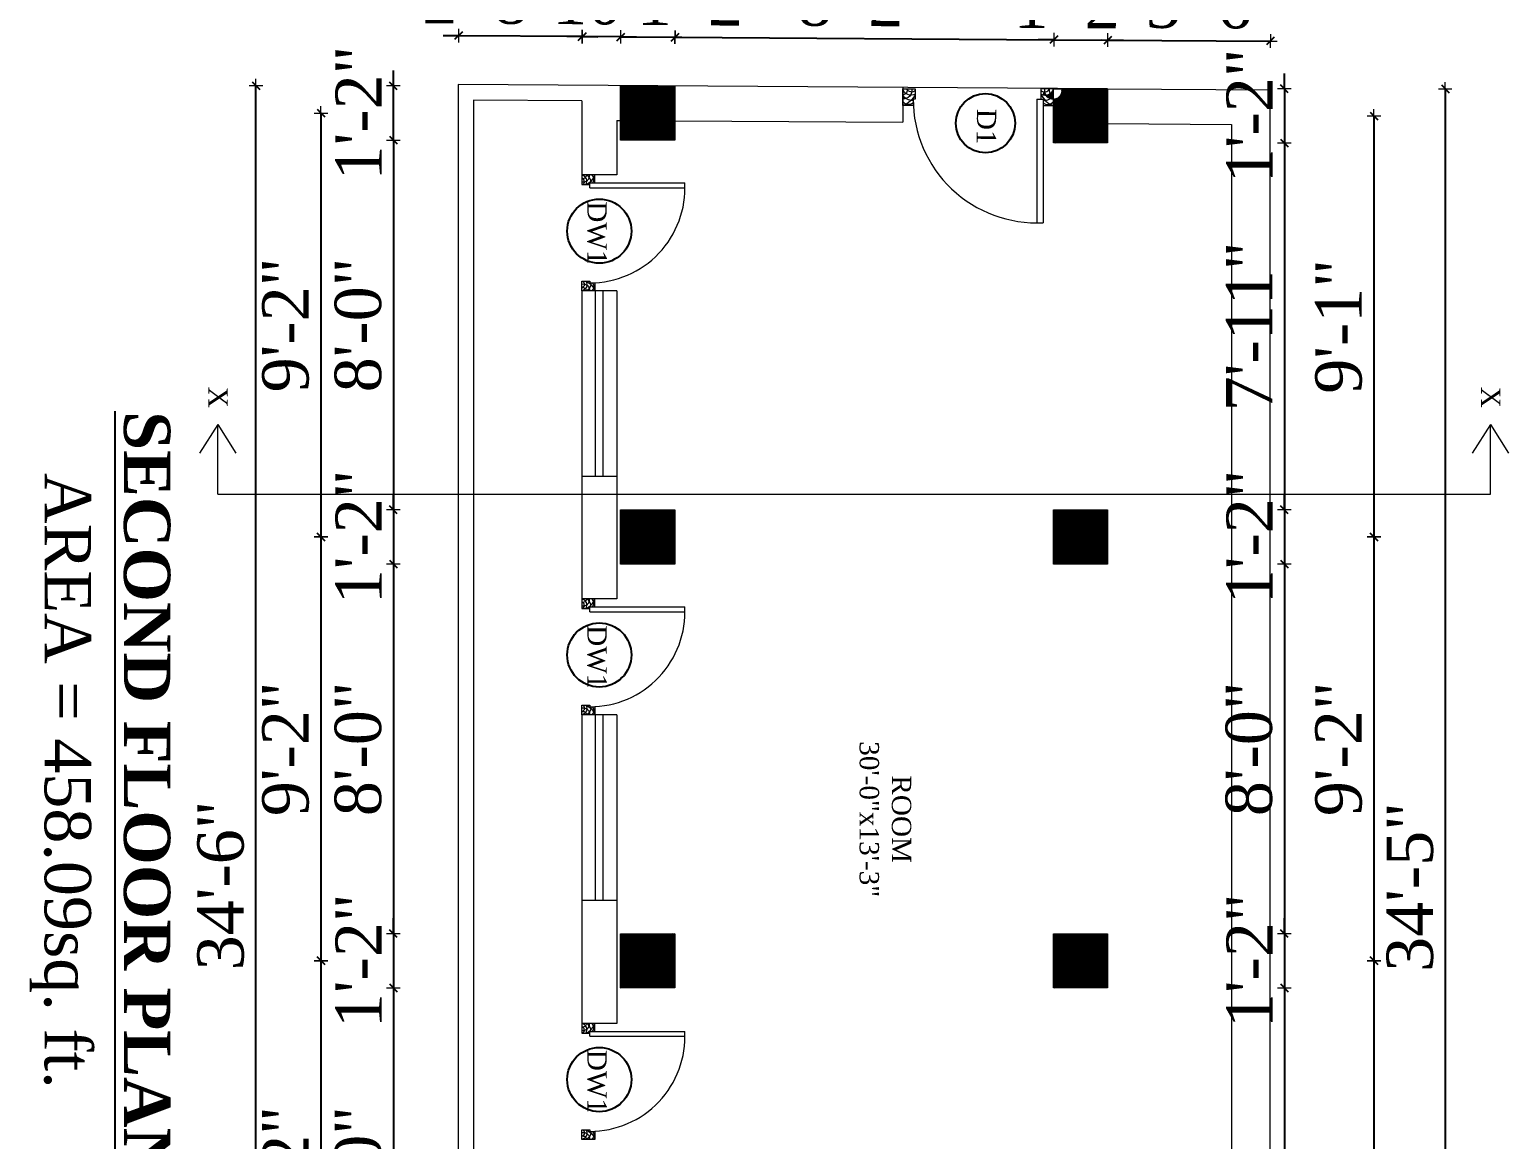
# Model space of a CAD drawing. Header units: inches. Extents: x 4069 to 291496, y -47643 to 12535.
# Drawn here: x 32936.8 to 33319.4, y 3327.3 to 3614.3 of the extents above; entities that cross this region are included whole.
import ezdxf

# ---------------------------------------------------------------- set-up
doc = ezdxf.new("R2010")
doc.units = ezdxf.units.IN
doc.header["$LTSCALE"] = 5
doc.header["$MEASUREMENT"] = 0
for name, color, linetype, lineweight in [('A-WALL', 7, 'Continuous', 9), ('Dimension', 7, 'Continuous', 18), ('DOOR', 62, 'Continuous', 0)]:
    doc.layers.add(name, color=color, linetype=linetype, lineweight=lineweight)
doc.layers.add('dim line', color=7, linetype='Continuous', lineweight=15, true_color=0xfab2b2)
doc.layers.add('TEXT', color=6, linetype='Continuous')
doc.layers.add('WALL', color=7, linetype='Continuous')
doc.styles.add('ordinary', font='times.ttf')
doc.dimstyles.new('Copy of 96', dxfattribs={"dimtxt": 7, "dimasz": 4, "dimexe": 0.5, "dimexo": 0.5, "dimgap": 3, "dimtad": 1, "dimdec": 1, "dimzin": 11, "dimdsep": 46, "dimlunit": 4, "dimtxsty": 'ordinary', "dimblk": 'OBLIQUE', "dimcen": 0.09, "dimse1": 1, "dimse2": 1, "dimclrt": 6, "dimazin": 0, "dimtfac": 1, "dimtdec": 1, "dimtix": 1, "dimtmove": 2, "dimatfit": 3, "dimldrblk": 'leader', "dimfxl": 0.5, "dimfxlon": 1, "dimtolj": 1, "dimtzin": 0, "dimarcsym": 0})
pattern_1 = [(315, (31599.98636, 27912.1543), (0.08838834765, 0.08838834765), [])]

# ---------------------------------------------------------------- blocks, each defined once
blk = doc.blocks.new('A$C27B36B59')
at = {"layer": 'DOOR'}
for p, q in [((0, 4), (0, 0)), ((2.5, 4), (0, 4)), ((2.5, 2.5), (2.5, 4)), ((0, 0), (3, 0)), ((3, 2.5), (2.5, 2.5)), ((3, 0), (3, 2.5))]:
    blk.add_line(p, q, dxfattribs=at)
for centre, radius, start, end in [((-1.4, -0.54), 4.75, 22.1411, 72.838), ((1.34, 2.09), 1.64, 45.138, 144.8948), ((2.21, 0.3), 2.49, 83.3149, 152.658), ((0.13, 0.37), 2.05, 349.4875, 93.6805), ((1.96, -0.47), 2.01, 58.7447, 166.495), ((-0.06, 0.32), 1.13, 343.542, 86.947), ((2.08, -0.4), 1.17, 38.2816, 160.1519)]:
    blk.add_arc(centre, radius, start, end, dxfattribs=at)
blk = doc.blocks.new('D2')
at = {"layer": 'DOOR'}
for p, q in [((74473.95, 24047.59), (74473.95, 24018.09)), ((74473.95, 24047.59), (74475.45, 24047.59)), ((74475.45, 24047.59), (74475.45, 24018.13))]:
    blk.add_line(p, q, dxfattribs=at)
blk.add_arc((74473.95, 24047.59), 29.5, 180, 272.9146, dxfattribs=at)
at = {"layer": 'DOOR', "xscale": -1, "rotation": 180}
blk.add_blockref('A$C27B36B59', (74441.95, 24050.09), dxfattribs=at)
at = {"layer": 'DOOR', "rotation": 180}
blk.add_blockref('A$C27B36B59', (74477.95, 24050.09), dxfattribs=at)
blk = doc.blocks.new('oblique')
at = {"color": 0, "lineweight": -2}
blk.add_line((0.25, 0.25), (-0.25, -0.25), dxfattribs=at)
at = {"layer": 'dim line', "lineweight": 9}
for p, q in [((-0.4375, 0), (0.4375, 0)), ((0, 0.4375), (0, -0.4375))]:
    blk.add_line(p, q, dxfattribs=at)
blk = doc.blocks.new('*D1213')
at = {"layer": 'A-WALL', "color": 0, "lineweight": -2, "ltscale": 50, "transparency": 16777216}
for p, q in [((33030.95, 3599.7), (33030.95, 3603.7)), ((33030.95, 3585.7), (33030.95, 3599.7)), ((33030.95, 3585.7), (33030.95, 3581.7))]:
    blk.add_line(p, q, dxfattribs=at)
at = {"layer": 'Defpoints', "color": 0, "ltscale": 50, "transparency": 16777216}
for p in [(33030.95, 3599.7), (33089.71, 3599.7, -58.17), (33089.71, 3585.7, -58.17)]:
    blk.add_point(p, dxfattribs=at)
at = {"layer": 'A-WALL', "color": 0, "lineweight": -2, "ltscale": 50, "transparency": 16777216, "xscale": 4, "yscale": 4, "zscale": 4}
for p, rotation in [((33030.95, 3599.7), 270), ((33030.95, 3585.7), 90)]:
    blk.add_blockref('oblique', p, dxfattribs=dict(at, rotation=rotation))
at = {"layer": 'A-WALL', "color": 6, "ltscale": 50, "transparency": 16777216, "insert": (33021.95, 3592.7), "char_height": 12, "attachment_point": 5, "rotation": 90, "style": 'ordinary'}
blk.add_mtext('\\A1;1\'-2"', dxfattribs=at)
blk = doc.blocks.new('_OBLIQUE')
at = {"color": 0, "linetype": 'ByBlock'}
blk.add_line((-0.5, -0.5), (0.5, 0.5), dxfattribs=at)
blk = doc.blocks.new('leader')
at = {"layer": 'Dimension'}
for p, q in [((0, -4.328), (0, 4.328)), ((-4.424, 0), (4.424, 0))]:
    blk.add_line(p, q, dxfattribs=at)
blk = doc.blocks.new('*D1235')
at = {"layer": 'A-WALL', "color": 0, "lineweight": -2, "ltscale": 5, "transparency": 16777216}
blk.add_line((33030.95, 3585.7), (33030.95, 3490.08), dxfattribs=at)
at = {"layer": 'Defpoints', "color": 0, "ltscale": 5, "transparency": 16777216}
for p in [(33089.71, 3585.7, -58.17), (33030.95, 3490.08), (33089.71, 3490.08, -58.17)]:
    blk.add_point(p, dxfattribs=at)
at = {"layer": 'A-WALL', "color": 0, "lineweight": -2, "ltscale": 5, "transparency": 16777216, "xscale": 4, "yscale": 4, "zscale": 4}
for p, rotation in [((33030.95, 3585.7), 90), ((33030.95, 3490.08), 270)]:
    blk.add_blockref('oblique', p, dxfattribs=dict(at, rotation=rotation))
at = {"layer": 'A-WALL', "color": 6, "ltscale": 5, "transparency": 16777216, "insert": (33021.85, 3537.89), "char_height": 12, "attachment_point": 5, "rotation": 90, "style": 'ordinary'}
blk.add_mtext('\\A1;8\'-0"', dxfattribs=at)
blk = doc.blocks.new('*D1236')
at = {"layer": 'A-WALL', "color": 0, "lineweight": -2, "ltscale": 5, "transparency": 16777216}
for p, q in [((33030.95, 3490.08), (33030.95, 3494.08)), ((33030.95, 3490.08), (33030.95, 3476.08)), ((33030.95, 3476.08), (33030.95, 3472.08))]:
    blk.add_line(p, q, dxfattribs=at)
at = {"layer": 'Defpoints', "color": 0, "ltscale": 5, "transparency": 16777216}
for p in [(33089.71, 3490.08, -58.17), (33030.95, 3476.08), (33089.71, 3476.08, -58.17)]:
    blk.add_point(p, dxfattribs=at)
at = {"layer": 'A-WALL', "color": 0, "lineweight": -2, "ltscale": 5, "transparency": 16777216, "xscale": 4, "yscale": 4, "zscale": 4}
for p, rotation in [((33030.95, 3490.08), 270), ((33030.95, 3476.08), 90)]:
    blk.add_blockref('oblique', p, dxfattribs=dict(at, rotation=rotation))
at = {"layer": 'A-WALL', "color": 6, "ltscale": 5, "transparency": 16777216, "insert": (33021.95, 3483.08), "char_height": 12, "attachment_point": 5, "rotation": 90, "style": 'ordinary'}
blk.add_mtext('\\A1;1\'-2"', dxfattribs=at)
blk = doc.blocks.new('*D1237')
at = {"layer": 'A-WALL', "color": 0, "lineweight": -2, "ltscale": 5, "transparency": 16777216}
blk.add_line((33030.95, 3476.08), (33030.95, 3380.46), dxfattribs=at)
at = {"layer": 'Defpoints', "color": 0, "ltscale": 5, "transparency": 16777216}
for p in [(33089.71, 3476.08, -58.17), (33030.95, 3380.46), (33089.71, 3380.46, -58.17)]:
    blk.add_point(p, dxfattribs=at)
at = {"layer": 'A-WALL', "color": 0, "lineweight": -2, "ltscale": 5, "transparency": 16777216, "xscale": 4, "yscale": 4, "zscale": 4}
for p, rotation in [((33030.95, 3476.08), 90), ((33030.95, 3380.46), 270)]:
    blk.add_blockref('oblique', p, dxfattribs=dict(at, rotation=rotation))
at = {"layer": 'A-WALL', "color": 6, "ltscale": 5, "transparency": 16777216, "insert": (33021.85, 3428.27), "char_height": 12, "attachment_point": 5, "rotation": 90, "style": 'ordinary'}
blk.add_mtext('\\A1;8\'-0"', dxfattribs=at)
blk = doc.blocks.new('*D1238')
at = {"layer": 'A-WALL', "color": 0, "lineweight": -2, "ltscale": 5, "transparency": 16777216}
for p, q in [((33030.95, 3380.46), (33030.95, 3384.46)), ((33030.95, 3380.46), (33030.95, 3366.46)), ((33030.95, 3366.46), (33030.95, 3362.46))]:
    blk.add_line(p, q, dxfattribs=at)
at = {"layer": 'Defpoints', "color": 0, "ltscale": 5, "transparency": 16777216}
for p in [(33089.71, 3380.46, -58.17), (33030.95, 3366.46), (33089.71, 3366.46, -58.17)]:
    blk.add_point(p, dxfattribs=at)
at = {"layer": 'A-WALL', "color": 0, "lineweight": -2, "ltscale": 5, "transparency": 16777216, "xscale": 4, "yscale": 4, "zscale": 4}
for p, rotation in [((33030.95, 3380.46), 270), ((33030.95, 3366.46), 90)]:
    blk.add_blockref('oblique', p, dxfattribs=dict(at, rotation=rotation))
at = {"layer": 'A-WALL', "color": 6, "ltscale": 5, "transparency": 16777216, "insert": (33021.95, 3373.46), "char_height": 12, "attachment_point": 5, "rotation": 90, "style": 'ordinary'}
blk.add_mtext('\\A1;1\'-2"', dxfattribs=at)
blk = doc.blocks.new('*D1239')
at = {"layer": 'A-WALL', "color": 0, "lineweight": -2, "ltscale": 5, "transparency": 16777216}
blk.add_line((33030.95, 3366.46), (33030.95, 3270.46), dxfattribs=at)
at = {"layer": 'Defpoints', "color": 0, "ltscale": 5, "transparency": 16777216}
for p in [(33089.71, 3366.46, -58.17), (33030.95, 3270.46), (33089.71, 3270.46)]:
    blk.add_point(p, dxfattribs=at)
at = {"layer": 'A-WALL', "color": 0, "lineweight": -2, "ltscale": 5, "transparency": 16777216, "xscale": 4, "yscale": 4, "zscale": 4}
for p, rotation in [((33030.95, 3366.46), 90), ((33030.95, 3270.46), 270)]:
    blk.add_blockref('oblique', p, dxfattribs=dict(at, rotation=rotation))
at = {"layer": 'A-WALL', "color": 6, "ltscale": 5, "transparency": 16777216, "insert": (33021.85, 3318.46), "char_height": 12, "attachment_point": 5, "rotation": 90, "style": 'ordinary'}
blk.add_mtext('\\A1;8\'-0"', dxfattribs=at)
blk = doc.blocks.new('*D1121')
at = {"layer": 'A-WALL', "color": 0, "lineweight": -2, "ltscale": 5, "transparency": 16777216}
blk.add_line((33012.2, 3592.7), (33012.2, 3483.08), dxfattribs=at)
at = {"layer": 'Defpoints', "color": 0, "ltscale": 5, "transparency": 16777216}
for p in [(33096.71, 3592.7, -58.17), (33012.2, 3483.08), (33096.71, 3483.08, -58.17)]:
    blk.add_point(p, dxfattribs=at)
at = {"layer": 'A-WALL', "color": 0, "lineweight": -2, "ltscale": 5, "transparency": 16777216, "xscale": 4, "yscale": 4, "zscale": 4}
for p, rotation in [((33012.2, 3592.7), 90), ((33012.2, 3483.08), 270)]:
    blk.add_blockref('oblique', p, dxfattribs=dict(at, rotation=rotation))
at = {"layer": 'A-WALL', "color": 6, "ltscale": 5, "transparency": 16777216, "insert": (33003.08, 3537.89), "char_height": 12, "attachment_point": 5, "rotation": 90, "style": 'ordinary'}
blk.add_mtext('\\A1;9\'-2"', dxfattribs=at)
blk = doc.blocks.new('*D1241')
at = {"layer": 'A-WALL', "color": 0, "lineweight": -2, "ltscale": 5, "transparency": 16777216}
blk.add_line((33012.2, 3483.08), (33012.2, 3373.46), dxfattribs=at)
at = {"layer": 'Defpoints', "color": 0, "ltscale": 5, "transparency": 16777216}
for p in [(33096.71, 3483.08, -58.17), (33012.2, 3373.46), (33096.71, 3373.46, -58.17)]:
    blk.add_point(p, dxfattribs=at)
at = {"layer": 'A-WALL', "color": 0, "lineweight": -2, "ltscale": 5, "transparency": 16777216, "xscale": 4, "yscale": 4, "zscale": 4}
for p, rotation in [((33012.2, 3483.08), 90), ((33012.2, 3373.46), 270)]:
    blk.add_blockref('oblique', p, dxfattribs=dict(at, rotation=rotation))
at = {"layer": 'A-WALL', "color": 6, "ltscale": 5, "transparency": 16777216, "insert": (33003.08, 3428.27), "char_height": 12, "attachment_point": 5, "rotation": 90, "style": 'ordinary'}
blk.add_mtext('\\A1;9\'-2"', dxfattribs=at)
blk = doc.blocks.new('*D1242')
at = {"layer": 'A-WALL', "color": 0, "lineweight": -2, "ltscale": 5, "transparency": 16777216}
blk.add_line((33012.2, 3373.46), (33012.2, 3263.46), dxfattribs=at)
at = {"layer": 'Defpoints', "color": 0, "ltscale": 5, "transparency": 16777216}
for p in [(33096.71, 3373.46, -58.17), (33012.2, 3263.46), (33096.71, 3263.46, -58.17)]:
    blk.add_point(p, dxfattribs=at)
at = {"layer": 'A-WALL', "color": 0, "lineweight": -2, "ltscale": 5, "transparency": 16777216, "xscale": 4, "yscale": 4, "zscale": 4}
for p, rotation in [((33012.2, 3373.46), 90), ((33012.2, 3263.46), 270)]:
    blk.add_blockref('oblique', p, dxfattribs=dict(at, rotation=rotation))
at = {"layer": 'A-WALL', "color": 6, "ltscale": 5, "transparency": 16777216, "insert": (33003.08, 3318.46), "char_height": 12, "attachment_point": 5, "rotation": 90, "style": 'ordinary'}
blk.add_mtext('\\A1;9\'-2"', dxfattribs=at)
blk = doc.blocks.new('*D1122')
at = {"layer": 'A-WALL', "color": 0, "lineweight": -2, "ltscale": 5, "transparency": 16777216}
blk.add_line((32995.39, 3186.12), (32995.39, 3599.79), dxfattribs=at)
at = {"layer": 'Defpoints', "color": 0, "ltscale": 5, "transparency": 16777216}
for p in [(32995.39, 3599.79), (33089.71, 3599.79, -58.17), (33200.05, 3186.12, -58)]:
    blk.add_point(p, dxfattribs=at)
at = {"layer": 'A-WALL', "color": 0, "lineweight": -2, "ltscale": 5, "transparency": 16777216, "xscale": 4, "yscale": 4, "zscale": 4}
for p, rotation in [((32995.39, 3599.79), 90), ((32995.39, 3186.12), 270)]:
    blk.add_blockref('oblique', p, dxfattribs=dict(at, rotation=rotation))
at = {"layer": 'A-WALL', "color": 6, "ltscale": 5, "transparency": 16777216, "insert": (32986.29, 3392.95), "char_height": 12, "attachment_point": 5, "rotation": 90, "style": 'ordinary'}
blk.add_mtext('\\A1;34\'-6"', dxfattribs=at)
blk = doc.blocks.new('*D1243')
at = {"layer": 'A-WALL', "color": 0, "lineweight": -2, "ltscale": 50, "transparency": 16777216}
for p, q in [((33261.42, 3598.97), (33261.42, 3602.97)), ((33261.42, 3598.97), (33261.42, 3584.97)), ((33261.42, 3584.97), (33261.42, 3580.97))]:
    blk.add_line(p, q, dxfattribs=at)
at = {"layer": 'Defpoints', "color": 0, "ltscale": 50, "transparency": 16777216}
for p in [(33215.71, 3598.97, -58.17), (33215.71, 3584.97, -58.17), (33261.42, 3584.97)]:
    blk.add_point(p, dxfattribs=at)
at = {"layer": 'A-WALL', "color": 0, "lineweight": -2, "ltscale": 50, "transparency": 16777216, "xscale": 4, "yscale": 4, "zscale": 4}
for p, rotation in [((33261.42, 3598.97), 270), ((33261.42, 3584.97), 90)]:
    blk.add_blockref('oblique', p, dxfattribs=dict(at, rotation=rotation))
at = {"layer": 'A-WALL', "color": 6, "ltscale": 50, "transparency": 16777216, "insert": (33252.42, 3591.97), "char_height": 12, "attachment_point": 5, "rotation": 90, "style": 'ordinary'}
blk.add_mtext('\\A1;1\'-2"', dxfattribs=at)
blk = doc.blocks.new('*D1244')
at = {"layer": 'A-WALL', "color": 0, "lineweight": -2, "ltscale": 5, "transparency": 16777216}
blk.add_line((33261.42, 3584.97), (33261.42, 3490.08), dxfattribs=at)
at = {"layer": 'Defpoints', "color": 0, "ltscale": 5, "transparency": 16777216}
for p in [(33215.71, 3584.97, -58.17), (33215.71, 3490.08, -58.17), (33261.42, 3490.08)]:
    blk.add_point(p, dxfattribs=at)
at = {"layer": 'A-WALL', "color": 0, "lineweight": -2, "ltscale": 5, "transparency": 16777216, "xscale": 4, "yscale": 4, "zscale": 4}
for p, rotation in [((33261.42, 3584.97), 90), ((33261.42, 3490.08), 270)]:
    blk.add_blockref('oblique', p, dxfattribs=dict(at, rotation=rotation))
at = {"layer": 'A-WALL', "color": 6, "ltscale": 5, "transparency": 16777216, "insert": (33252.3, 3537.52), "char_height": 12, "attachment_point": 5, "rotation": 90, "style": 'ordinary'}
blk.add_mtext('\\A1;7\'-11"', dxfattribs=at)
blk = doc.blocks.new('*D1123')
at = {"layer": 'A-WALL', "color": 0, "lineweight": -2, "ltscale": 5, "transparency": 16777216}
for p, q in [((33261.42, 3490.08), (33261.42, 3494.08)), ((33261.42, 3490.08), (33261.42, 3476.08)), ((33261.42, 3476.08), (33261.42, 3472.08))]:
    blk.add_line(p, q, dxfattribs=at)
at = {"layer": 'Defpoints', "color": 0, "ltscale": 5, "transparency": 16777216}
for p in [(33215.71, 3490.08, -58.17), (33215.71, 3476.08, -58.17), (33261.42, 3476.08)]:
    blk.add_point(p, dxfattribs=at)
at = {"layer": 'A-WALL', "color": 0, "lineweight": -2, "ltscale": 5, "transparency": 16777216, "xscale": 4, "yscale": 4, "zscale": 4}
for p, rotation in [((33261.42, 3490.08), 270), ((33261.42, 3476.08), 90)]:
    blk.add_blockref('oblique', p, dxfattribs=dict(at, rotation=rotation))
at = {"layer": 'A-WALL', "color": 6, "ltscale": 5, "transparency": 16777216, "insert": (33252.42, 3483.08), "char_height": 12, "attachment_point": 5, "rotation": 90, "style": 'ordinary'}
blk.add_mtext('\\A1;1\'-2"', dxfattribs=at)
blk = doc.blocks.new('*D1245')
at = {"layer": 'A-WALL', "color": 0, "lineweight": -2, "ltscale": 5, "transparency": 16777216}
blk.add_line((33261.42, 3476.08), (33261.42, 3380.46), dxfattribs=at)
at = {"layer": 'Defpoints', "color": 0, "ltscale": 5, "transparency": 16777216}
for p in [(33215.71, 3476.08, -58.17), (33215.71, 3380.46, -58.17), (33261.42, 3380.46)]:
    blk.add_point(p, dxfattribs=at)
at = {"layer": 'A-WALL', "color": 0, "lineweight": -2, "ltscale": 5, "transparency": 16777216, "xscale": 4, "yscale": 4, "zscale": 4}
for p, rotation in [((33261.42, 3476.08), 90), ((33261.42, 3380.46), 270)]:
    blk.add_blockref('oblique', p, dxfattribs=dict(at, rotation=rotation))
at = {"layer": 'A-WALL', "color": 6, "ltscale": 5, "transparency": 16777216, "insert": (33252.31, 3428.27), "char_height": 12, "attachment_point": 5, "rotation": 90, "style": 'ordinary'}
blk.add_mtext('\\A1;8\'-0"', dxfattribs=at)
blk = doc.blocks.new('*D1246')
at = {"layer": 'A-WALL', "color": 0, "lineweight": -2, "ltscale": 5, "transparency": 16777216}
for p, q in [((33261.42, 3380.46), (33261.42, 3384.46)), ((33261.42, 3380.46), (33261.42, 3366.46)), ((33261.42, 3366.46), (33261.42, 3362.46))]:
    blk.add_line(p, q, dxfattribs=at)
at = {"layer": 'Defpoints', "color": 0, "ltscale": 5, "transparency": 16777216}
for p in [(33215.71, 3380.46, -58.17), (33215.71, 3366.46, -58.17), (33261.42, 3366.46)]:
    blk.add_point(p, dxfattribs=at)
at = {"layer": 'A-WALL', "color": 0, "lineweight": -2, "ltscale": 5, "transparency": 16777216, "xscale": 4, "yscale": 4, "zscale": 4}
for p, rotation in [((33261.42, 3380.46), 270), ((33261.42, 3366.46), 90)]:
    blk.add_blockref('oblique', p, dxfattribs=dict(at, rotation=rotation))
at = {"layer": 'A-WALL', "color": 6, "ltscale": 5, "transparency": 16777216, "insert": (33252.42, 3373.46), "char_height": 12, "attachment_point": 5, "rotation": 90, "style": 'ordinary'}
blk.add_mtext('\\A1;1\'-2"', dxfattribs=at)
blk = doc.blocks.new('*D1124')
at = {"layer": 'A-WALL', "color": 0, "lineweight": -2, "ltscale": 5, "transparency": 16777216}
blk.add_line((33261.42, 3366.46), (33261.42, 3228), dxfattribs=at)
at = {"layer": 'Defpoints', "color": 0, "ltscale": 5, "transparency": 16777216}
for p in [(33215.71, 3366.46, -58.17), (33215.71, 3228, -58.17), (33261.42, 3228)]:
    blk.add_point(p, dxfattribs=at)
at = {"layer": 'A-WALL', "color": 0, "lineweight": -2, "ltscale": 5, "transparency": 16777216, "xscale": 4, "yscale": 4, "zscale": 4}
for p, rotation in [((33261.42, 3366.46), 90), ((33261.42, 3228), 270)]:
    blk.add_blockref('oblique', p, dxfattribs=dict(at, rotation=rotation))
at = {"layer": 'A-WALL', "color": 6, "ltscale": 5, "transparency": 16777216, "insert": (33252.31, 3297.23), "char_height": 12, "attachment_point": 5, "rotation": 90, "style": 'ordinary'}
blk.add_mtext('\\A1;11\'-6"', dxfattribs=at)
blk = doc.blocks.new('*D1125')
at = {"layer": 'A-WALL', "color": 0, "lineweight": -2, "ltscale": 5, "transparency": 16777216}
blk.add_line((33284.61, 3591.97), (33284.61, 3483.08), dxfattribs=at)
at = {"layer": 'Defpoints', "color": 0, "ltscale": 5, "transparency": 16777216}
for p in [(33208.71, 3591.97, -58.17), (33208.71, 3483.08, -58.17), (33284.61, 3483.08)]:
    blk.add_point(p, dxfattribs=at)
at = {"layer": 'A-WALL', "color": 0, "lineweight": -2, "ltscale": 5, "transparency": 16777216, "xscale": 4, "yscale": 4, "zscale": 4}
for p, rotation in [((33284.61, 3591.97), 90), ((33284.61, 3483.08), 270)]:
    blk.add_blockref('oblique', p, dxfattribs=dict(at, rotation=rotation))
at = {"layer": 'A-WALL', "color": 6, "ltscale": 5, "transparency": 16777216, "insert": (33275.49, 3537.52), "char_height": 12, "attachment_point": 5, "rotation": 90, "style": 'ordinary'}
blk.add_mtext('\\A1;9\'-1"', dxfattribs=at)
blk = doc.blocks.new('*D1248')
at = {"layer": 'A-WALL', "color": 0, "lineweight": -2, "ltscale": 5, "transparency": 16777216}
blk.add_line((33284.61, 3483.08), (33284.61, 3373.46), dxfattribs=at)
at = {"layer": 'Defpoints', "color": 0, "ltscale": 5, "transparency": 16777216}
for p in [(33208.71, 3483.08, -58.17), (33208.71, 3373.46, -58.17), (33284.61, 3373.46)]:
    blk.add_point(p, dxfattribs=at)
at = {"layer": 'A-WALL', "color": 0, "lineweight": -2, "ltscale": 5, "transparency": 16777216, "xscale": 4, "yscale": 4, "zscale": 4}
for p, rotation in [((33284.61, 3483.08), 90), ((33284.61, 3373.46), 270)]:
    blk.add_blockref('oblique', p, dxfattribs=dict(at, rotation=rotation))
at = {"layer": 'A-WALL', "color": 6, "ltscale": 5, "transparency": 16777216, "insert": (33275.49, 3428.27), "char_height": 12, "attachment_point": 5, "rotation": 90, "style": 'ordinary'}
blk.add_mtext('\\A1;9\'-2"', dxfattribs=at)
blk = doc.blocks.new('*D1249')
at = {"layer": 'A-WALL', "color": 0, "lineweight": -2, "ltscale": 5, "transparency": 16777216}
blk.add_line((33284.61, 3373.46), (33284.61, 3221), dxfattribs=at)
at = {"layer": 'Defpoints', "color": 0, "ltscale": 5, "transparency": 16777216}
for p in [(33208.71, 3373.46, -58.17), (33208.71, 3221, -58.17), (33284.61, 3221)]:
    blk.add_point(p, dxfattribs=at)
at = {"layer": 'A-WALL', "color": 0, "lineweight": -2, "ltscale": 5, "transparency": 16777216, "xscale": 4, "yscale": 4, "zscale": 4}
for p, rotation in [((33284.61, 3373.46), 90), ((33284.61, 3221), 270)]:
    blk.add_blockref('oblique', p, dxfattribs=dict(at, rotation=rotation))
at = {"layer": 'A-WALL', "color": 6, "ltscale": 5, "transparency": 16777216, "insert": (33275.51, 3297.23), "char_height": 12, "attachment_point": 5, "rotation": 90, "style": 'ordinary'}
blk.add_mtext('\\A1;12\'-8"', dxfattribs=at)
blk = doc.blocks.new('*D1126')
at = {"layer": 'A-WALL', "color": 0, "lineweight": -2, "ltscale": 5, "transparency": 16777216}
blk.add_line((33303.04, 3598.97), (33303.04, 3186.12), dxfattribs=at)
at = {"layer": 'Defpoints', "color": 0, "ltscale": 5, "transparency": 16777216}
for p in [(33215.71, 3598.97, -58.17), (33200.05, 3186.12, -58), (33303.04, 3186.12)]:
    blk.add_point(p, dxfattribs=at)
at = {"layer": 'A-WALL', "color": 0, "lineweight": -2, "ltscale": 5, "transparency": 16777216, "xscale": 4, "yscale": 4, "zscale": 4}
for p, rotation in [((33303.04, 3598.97), 90), ((33303.04, 3186.12), 270)]:
    blk.add_blockref('oblique', p, dxfattribs=dict(at, rotation=rotation))
at = {"layer": 'A-WALL', "color": 6, "ltscale": 5, "transparency": 16777216, "insert": (33293.94, 3392.54), "char_height": 12, "attachment_point": 5, "rotation": 90, "style": 'ordinary'}
blk.add_mtext('\\A1;34\'-5"', dxfattribs=at)
blk = doc.blocks.new('*D1127')
at = {"layer": 'A-WALL', "color": 0, "lineweight": -2, "ltscale": 50, "transparency": 16777216}
blk.add_line((33089.79, 3612.41), (33103.79, 3612.32), dxfattribs=at)
at = {"layer": 'Defpoints', "color": 0, "ltscale": 50, "transparency": 16777216}
for p in [(33103.79, 3612.32), (33089.71, 3599.79, -58.17), (33103.71, 3599.7, -58.17)]:
    blk.add_point(p, dxfattribs=at)
at = {"layer": 'A-WALL', "color": 0, "lineweight": -2, "ltscale": 50, "transparency": 16777216, "xscale": 4, "yscale": 4, "zscale": 4}
for p, rotation in [((33089.79, 3612.41), 179.6259071472626), ((33103.79, 3612.32), 359.6259071472626)]:
    blk.add_blockref('oblique', p, dxfattribs=dict(at, rotation=rotation))
at = {"layer": 'A-WALL', "color": 6, "ltscale": 50, "transparency": 16777216, "insert": (33111.4, 3621.37), "char_height": 12, "attachment_point": 5, "rotation": 359.6259, "style": 'ordinary'}
blk.add_mtext('\\A1;1\'-2"', dxfattribs=at)
blk = doc.blocks.new('*D1128')
at = {"layer": 'A-WALL', "color": 0, "lineweight": -2, "ltscale": 5, "transparency": 16777216}
blk.add_line((33103.79, 3612.32), (33201.79, 3611.68), dxfattribs=at)
at = {"layer": 'Defpoints', "color": 0, "ltscale": 5, "transparency": 16777216}
for p in [(33201.79, 3611.68), (33103.71, 3599.7, -58.17), (33201.71, 3598.97, -58.17)]:
    blk.add_point(p, dxfattribs=at)
at = {"layer": 'A-WALL', "color": 0, "lineweight": -2, "ltscale": 5, "transparency": 16777216, "xscale": 4, "yscale": 4, "zscale": 4}
for p, rotation in [((33103.79, 3612.32), 179.6259071471199), ((33201.79, 3611.68), 359.6259071471199)]:
    blk.add_blockref('oblique', p, dxfattribs=dict(at, rotation=rotation))
at = {"layer": 'A-WALL', "color": 6, "ltscale": 5, "transparency": 16777216, "insert": (33152.85, 3621.11), "char_height": 12, "attachment_point": 5, "rotation": 359.6259, "style": 'ordinary'}
blk.add_mtext('\\A1;8\'-2"', dxfattribs=at)
blk = doc.blocks.new('*D1250')
at = {"layer": 'A-WALL', "color": 0, "lineweight": -2, "ltscale": 5, "transparency": 16777216}
for p, q in [((33201.79, 3611.68), (33197.79, 3611.71)), ((33201.79, 3611.68), (33215.79, 3611.59)), ((33215.79, 3611.59), (33219.79, 3611.57))]:
    blk.add_line(p, q, dxfattribs=at)
at = {"layer": 'Defpoints', "color": 0, "ltscale": 5, "transparency": 16777216}
for p in [(33215.79, 3611.59), (33201.71, 3598.97, -58.17), (33215.71, 3598.97, -58.17)]:
    blk.add_point(p, dxfattribs=at)
at = {"layer": 'A-WALL', "color": 0, "lineweight": -2, "ltscale": 5, "transparency": 16777216, "xscale": 4, "yscale": 4, "zscale": 4}
for p, rotation in [((33201.79, 3611.68), 359.6259071471199), ((33215.79, 3611.59), 179.6259071471199)]:
    blk.add_blockref('oblique', p, dxfattribs=dict(at, rotation=rotation))
at = {"layer": 'A-WALL', "color": 6, "ltscale": 5, "transparency": 16777216, "insert": (33208.85, 3620.64), "char_height": 12, "attachment_point": 5, "rotation": 359.6259, "style": 'ordinary'}
blk.add_mtext('\\A1;1\'-2"', dxfattribs=at)
blk = doc.blocks.new('*D1129')
at = {"layer": 'A-WALL', "color": 0, "lineweight": -2, "ltscale": 5, "transparency": 16777216}
blk.add_line((33097, 3637.95), (33209, 3637.22), dxfattribs=at)
at = {"layer": 'Defpoints', "color": 0, "ltscale": 5, "transparency": 16777216}
for p in [(33209, 3637.22), (33096.71, 3592.7, -58.17), (33208.71, 3591.97, -58.17)]:
    blk.add_point(p, dxfattribs=at)
at = {"layer": 'A-WALL', "color": 0, "lineweight": -2, "ltscale": 5, "transparency": 16777216, "xscale": 4, "yscale": 4, "zscale": 4}
for p, rotation in [((33097, 3637.95), 179.6259071471199), ((33209, 3637.22), 359.6259071471199)]:
    blk.add_blockref('oblique', p, dxfattribs=dict(at, rotation=rotation))
at = {"layer": 'A-WALL', "color": 6, "ltscale": 5, "transparency": 16777216, "insert": (33153.06, 3646.71), "char_height": 12, "attachment_point": 5, "rotation": 359.6259, "style": 'ordinary'}
blk.add_mtext('\\A1;9\'-4"', dxfattribs=at)
blk = doc.blocks.new('*D1130')
at = {"layer": 'A-WALL', "color": 0, "lineweight": -2, "ltscale": 5, "transparency": 16777216}
blk.add_line((33080.1, 3660.68), (33258.1, 3659.52), dxfattribs=at)
at = {"layer": 'Defpoints', "color": 0, "ltscale": 5, "transparency": 16777216}
for p in [(33258.1, 3659.52), (33079.71, 3599.85, -58.17), (33257.71, 3598.69, -58.17)]:
    blk.add_point(p, dxfattribs=at)
at = {"layer": 'A-WALL', "color": 0, "lineweight": -2, "ltscale": 5, "transparency": 16777216, "xscale": 4, "yscale": 4, "zscale": 4}
for p, rotation in [((33080.1, 3660.68), 179.6259071471199), ((33258.1, 3659.52), 359.6259071471199)]:
    blk.add_blockref('oblique', p, dxfattribs=dict(at, rotation=rotation))
at = {"layer": 'A-WALL', "color": 6, "ltscale": 5, "transparency": 16777216, "insert": (33169.16, 3669.2), "char_height": 12, "attachment_point": 5, "rotation": 359.6259, "style": 'ordinary'}
blk.add_mtext('\\A1;14\'-10"', dxfattribs=at)
blk = doc.blocks.new('*D1256')
at = {"layer": 'A-WALL', "color": 0, "lineweight": -2, "ltscale": 5, "transparency": 16777216}
blk.add_line((33215.79, 3611.59), (33257.79, 3611.32), dxfattribs=at)
at = {"layer": 'Defpoints', "color": 0, "ltscale": 5, "transparency": 16777216}
for p in [(33257.79, 3611.32), (33215.71, 3598.97, -58.17), (33257.71, 3598.69, -58)]:
    blk.add_point(p, dxfattribs=at)
at = {"layer": 'A-WALL', "color": 0, "lineweight": -2, "ltscale": 5, "transparency": 16777216, "xscale": 4, "yscale": 4, "zscale": 4}
for p, rotation in [((33215.79, 3611.59), 179.6259071471199), ((33257.79, 3611.32), 359.6259071471199)]:
    blk.add_blockref('oblique', p, dxfattribs=dict(at, rotation=rotation))
at = {"layer": 'A-WALL', "color": 6, "ltscale": 5, "transparency": 16777216, "insert": (33243.04, 3620.56), "char_height": 12, "attachment_point": 5, "rotation": 359.6259, "style": 'ordinary'}
blk.add_mtext('\\A1;3\'-6"', dxfattribs=at)
blk = doc.blocks.new('*D1109')
at = {"layer": 'A-WALL', "color": 0, "lineweight": -2, "ltscale": 5, "transparency": 16777216}
for p, q in [((33079.79, 3612.48), (33075.79, 3612.51)), ((33089.79, 3612.41), (33079.79, 3612.48)), ((33089.79, 3612.41), (33093.79, 3612.39))]:
    blk.add_line(p, q, dxfattribs=at)
at = {"layer": 'Defpoints', "color": 0, "ltscale": 5, "transparency": 16777216}
for p in [(33079.79, 3612.48), (33079.71, 3599.85, -58.17), (33089.71, 3599.79, -58.17)]:
    blk.add_point(p, dxfattribs=at)
at = {"layer": 'A-WALL', "color": 0, "lineweight": -2, "ltscale": 5, "transparency": 16777216, "xscale": 4, "yscale": 4, "zscale": 4}
for p, rotation in [((33079.79, 3612.48), 359.6259071471199), ((33089.79, 3612.41), 179.6259071471199)]:
    blk.add_blockref('oblique', p, dxfattribs=dict(at, rotation=rotation))
at = {"layer": 'A-WALL', "color": 6, "ltscale": 5, "transparency": 16777216, "insert": (33084.85, 3621.55), "char_height": 12, "attachment_point": 5, "rotation": 359.6259, "style": 'ordinary'}
blk.add_mtext('\\A1;10"', dxfattribs=at)
blk = doc.blocks.new('*D1215')
at = {"layer": 'A-WALL', "color": 0, "lineweight": -2, "ltscale": 5, "transparency": 16777216}
for p, q in [((33047.79, 3612.69), (33043.79, 3612.71)), ((33079.79, 3612.48), (33047.79, 3612.69)), ((33079.79, 3612.48), (33083.79, 3612.45))]:
    blk.add_line(p, q, dxfattribs=at)
at = {"layer": 'Defpoints', "color": 0, "ltscale": 5, "transparency": 16777216}
for p in [(33047.79, 3612.69), (33047.71, 3600.06, -58), (33079.71, 3599.85, -58.17)]:
    blk.add_point(p, dxfattribs=at)
at = {"layer": 'A-WALL', "color": 0, "lineweight": -2, "ltscale": 5, "transparency": 16777216, "xscale": 4, "yscale": 4, "zscale": 4}
for p, rotation in [((33047.79, 3612.69), 359.6259071471199), ((33079.79, 3612.48), 179.6259071471199)]:
    blk.add_blockref('oblique', p, dxfattribs=dict(at, rotation=rotation))
at = {"layer": 'A-WALL', "color": 6, "ltscale": 5, "transparency": 16777216, "insert": (33055.87, 3621.73), "char_height": 12, "attachment_point": 5, "rotation": 359.6259, "style": 'ordinary'}
blk.add_mtext('\\A1;2\'-8"', dxfattribs=at)
blk = doc.blocks.new('*D1115')
at = {"layer": 'A-WALL', "color": 0, "lineweight": -2, "ltscale": 5, "transparency": 16777216}
for p, q in [((33048.1, 3660.89), (33044.1, 3660.91)), ((33080.1, 3660.68), (33048.1, 3660.89)), ((33080.1, 3660.68), (33084.1, 3660.65))]:
    blk.add_line(p, q, dxfattribs=at)
at = {"layer": 'Defpoints', "color": 0, "ltscale": 5, "transparency": 16777216}
for p in [(33048.1, 3660.89), (33047.71, 3600.06, -58.17), (33079.71, 3599.85, -58.17)]:
    blk.add_point(p, dxfattribs=at)
at = {"layer": 'A-WALL', "color": 0, "lineweight": -2, "ltscale": 5, "transparency": 16777216, "xscale": 4, "yscale": 4, "zscale": 4}
for p, rotation in [((33048.1, 3660.89), 359.6259071471199), ((33080.1, 3660.68), 179.6259071471199)]:
    blk.add_blockref('oblique', p, dxfattribs=dict(at, rotation=rotation))
at = {"layer": 'A-WALL', "color": 6, "ltscale": 5, "transparency": 16777216, "insert": (33064.16, 3669.89), "char_height": 12, "attachment_point": 5, "rotation": 359.6259, "style": 'ordinary'}
blk.add_mtext('\\A1;2\'-8"', dxfattribs=at)

msp = doc.modelspace()

# ---------------------------------------------------------------- hatches: boundary and pattern name
at = {"layer": 'A-WALL', "ltscale": 5}
h = msp.add_hatch(dxfattribs=at)
h.set_pattern_fill('ANSI31', color=256, angle=270)
h.set_pattern_definition(pattern_1)
h.paths.add_polyline_path([(33103.7075, 3599.6974), (33089.7075, 3599.6974), (33089.7075, 3585.6974), (33103.7075, 3585.6974)])
h = msp.add_hatch(dxfattribs=at)
h.set_pattern_fill('ANSI31', color=256, angle=270)
h.set_pattern_definition(pattern_1)
h.paths.add_polyline_path([(33201.7075, 3584.96612), (33215.7075, 3584.96612), (33215.7075, 3598.96612), (33203.75255, 3598.96612, -1.09621959), (33199.33943, 3598.56013), (33198.99917, 3597.67186), (33198.99917, 3597.37678, 0.425392652), (33201.7075, 3598.96612, 0.362611496), (33201.7075, 3597.4)])
h = msp.add_hatch(dxfattribs=at)
h.set_pattern_fill('ANSI31', color=256, angle=270)
h.set_pattern_definition(pattern_1)
h.paths.add_polyline_path([(33103.7075, 3476.07629), (33103.7075, 3490.07629), (33089.7075, 3490.07629), (33089.7075, 3476.07629)])
h = msp.add_hatch(dxfattribs=at)
h.set_pattern_fill('ANSI31', color=256, angle=270)
h.set_pattern_definition(pattern_1)
h.paths.add_polyline_path([(33215.7075, 3476.07629), (33215.7075, 3490.07629), (33201.7075, 3490.07629), (33201.7075, 3476.07629)])
h = msp.add_hatch(dxfattribs=at)
h.set_pattern_fill('ANSI31', color=256, angle=270)
h.set_pattern_definition(pattern_1)
h.paths.add_polyline_path([(33103.7075, 3380.45517), (33089.7075, 3380.45517), (33089.7075, 3366.45517), (33103.7075, 3366.45517)])
h = msp.add_hatch(dxfattribs=at)
h.set_pattern_fill('ANSI31', color=256, angle=270)
h.set_pattern_definition(pattern_1)
h.paths.add_polyline_path([(33201.7075, 3380.45517), (33201.7075, 3366.45517), (33215.7075, 3366.45517), (33215.7075, 3380.45517)])

# ---------------------------------------------------------------- linework, layer by layer
for p, q in [((33047.7075, 3600.06304), (33047.7075, 3283.22857)), ((33215.7075, 3598.96612), (33047.7075, 3600.06304)), ((33162.70763, 3599.31217), (33162.70763, 3590.31198)), ((33215.7075, 3598.96612), (33257.7075, 3598.6919)), ((33257.7075, 3598.6919), (33257.7075, 3288.78099)), ((33051.7075, 3596.03683), (33051.7075, 3285.42232)), ((33079.7075, 3595.85402), (33051.7075, 3596.03683)), ((33079.7075, 3595.85402), (33079.7075, 3576.6974)), ((33088.7075, 3590.79515), (33088.7075, 3576.6974)), ((33088.7075, 3590.79515), (33089.7075, 3590.78862)), ((33103.7075, 3590.69721), (33162.70763, 3590.31198)), ((33215.64874, 3589.96632), (33247.7075, 3589.757)), ((33247.7075, 3589.757), (33247.7075, 3289.35498)), ((33088.7075, 3576.6974), (33079.7075, 3576.6974)), ((33079.7075, 3546.6974), (33079.7075, 3467.07629)), ((33088.7075, 3546.6974), (33079.7075, 3546.6974)), ((33083.2075, 3498.6974), (33083.2075, 3546.6974)), ((33085.2075, 3498.6974), (33085.2075, 3546.6974)), ((33088.7075, 3546.6974), (33088.7075, 3467.07629)), ((32985.50362, 3512.13153), (32980.82441, 3504.70237)), ((32985.50362, 3494.13153), (32985.50362, 3512.13153)), ((32985.50362, 3512.13153), (32990.18283, 3504.70237)), ((33314.7075, 3512.13153), (33310.0283, 3504.70237)), ((33314.7075, 3494.13153), (33314.7075, 3512.13153)), ((33314.7075, 3512.13153), (33319.38671, 3504.70237)), ((33088.7075, 3498.6974), (33079.7075, 3498.6974)), ((33088.7075, 3498.6974), (33079.7075, 3498.6974)), ((32985.50362, 3494.13153), (33314.7075, 3494.13153)), ((33088.7075, 3467.07629), (33079.7075, 3467.07629)), ((33079.7075, 3437.07629), (33079.7075, 3357.26573)), ((33088.7075, 3437.07629), (33079.7075, 3437.07629)), ((33083.2075, 3389.07629), (33083.2075, 3437.07629)), ((33085.2075, 3389.07629), (33085.2075, 3437.07629)), ((33088.7075, 3437.07629), (33088.7075, 3357.26573)), ((33088.7075, 3389.07629), (33079.7075, 3389.07629)), ((33088.7075, 3357.26573), (33079.7075, 3357.26573))]:
    msp.add_line(p, q, dxfattribs=at)
at = {"layer": 'A-WALL', "ltscale": 5, "elevation": -0.16904}
for points in [[(33103.7075, 3599.6974), (33103.7075, 3585.6974), (33089.7075, 3585.6974), (33089.7075, 3599.6974)], [(33215.7075, 3598.96612), (33215.7075, 3584.96612), (33201.7075, 3584.96612), (33201.7075, 3598.96612)], [(33103.7075, 3490.07629), (33103.7075, 3476.07629), (33089.7075, 3476.07629), (33089.7075, 3490.07629)], [(33215.7075, 3490.07629), (33215.7075, 3476.07629), (33201.7075, 3476.07629), (33201.7075, 3490.07629)], [(33103.7075, 3380.45517), (33103.7075, 3366.45517), (33089.7075, 3366.45517), (33089.7075, 3380.45517)], [(33215.7075, 3380.45517), (33215.7075, 3366.45517), (33201.7075, 3366.45517), (33201.7075, 3380.45517)]]:
    msp.add_lwpolyline(points, close=True, dxfattribs=at)
at = {"layer": 'TEXT'}
for centre, radius in [((33184.10433, 3590.08237, -0.16904), 7.64038), ((33084.2075, 3562.17117, -0.16904), 8.29786), ((33084.2075, 3452.55005, -0.16904), 8.29786), ((33084.2075, 3342.7395, -0.16904), 8.29786)]:
    msp.add_circle(centre, radius, dxfattribs=at)

# ---------------------------------------------------------------- block references
at = {"layer": 'WALL', "color": 2, "linetype": 'ByBlock', "xscale": 1.083333333326322, "yscale": 1.083333333326322, "zscale": 1.083333333326322}
msp.add_blockref('D2', (-47482.73966, -22455.29579, -0.16904), dxfattribs=at)
at = {"layer": 'WALL', "color": 2, "linetype": 'ByBlock', "xscale": 0.8332999999984168, "yscale": 0.8333000000000084, "zscale": 0.8333, "rotation": 89.99999999999999}
for p in [(53120.64577, -58485.77936, -0.16904), (53120.64577, -58595.40047, -0.16904), (53120.64577, -58705.21103, -0.16904)]:
    msp.add_blockref('D2', p, dxfattribs=at)

# ---------------------------------------------------------------- texts
at = {"layer": 'TEXT', "style": 'ordinary'}
for s, rotation, p in [('D1', 269.5142373, (33181.90308, 3593.80861, -0.16904)), ('DW1', 270.0003881, (33081.14339, 3569.88358, -0.16904)), ('X', 270, (32983.08876, 3521.91323, -0.16904)), ('X', 270, (33312.29265, 3521.91323, -0.16904)), ('DW1', 270.0003881, (33081.14339, 3460.26247, -0.16904)), ('DW1', 270.0003881, (33081.14339, 3350.45191, -0.16904))]:
    msp.add_text(s, height=5, rotation=rotation, dxfattribs=at).set_placement(p)
at = {"layer": 'TEXT', "char_height": 12, "width": 219.8150831, "attachment_point": 8, "rotation": 269.9996119, "style": 'ordinary'}
for s, insert in [('{\\fTimes New Roman|b1|i0|c0|p18;\\LSECOND FLOOR PLAN}', (32961.06923, 3416.42268, 58)), ('AREA = 458.09sq. ft.', (32936.82848, 3420.00744, 58))]:
    msp.add_mtext(s, dxfattribs=dict(at, insert=insert))
at = {"layer": 'TEXT', "insert": (33151.48755, 3410.08154, 58), "char_height": 5, "attachment_point": 8, "rotation": 269.9996119, "style": 'ordinary'}
msp.add_mtext_dynamic_manual_height_columns('ROOM\\P30\'-0"x13\'-3"', width=101.5687276, gutter_width=1720.71691, heights=[0], dxfattribs=at)

# ---------------------------------------------------------------- dimensions: what is measured, and where the dimension line sits
at = {"layer": 'A-WALL', "ltscale": 5}
for base, p1, p2, angle, picture, middle in [((33048.10464, 3660.88751, 58), (33079.7075, 3599.8541, -0.16904), (33047.7075, 3600.06304, -0.16904), 179.6259071, '*D1115', (33064.16408, 3669.88667, 58)), ((33258.10464, 3659.51637, 58), (33079.7075, 3599.8541, -0.16904), (33257.7075, 3598.6919, -0.16904), 179.6259071, '*D1130', (33169.16408, 3669.2011, 58)), ((33209.00299, 3637.22119, 58), (33096.7075, 3592.6974, -0.16904), (33208.7075, 3591.96612, -0.16904), 179.6259071, '*D1129', (33153.06254, 3646.70776, 58)), ((33079.78994, 3612.47972, 58), (33089.7075, 3599.78881, -0.16904), (33079.7075, 3599.8541, -0.16904), 179.6259071, '*D1109', (33084.84938, 3621.5507, 58)), ((33201.79054, 3611.68315, 58), (33103.7075, 3599.6974, -0.16904), (33201.7075, 3598.96612, -0.16904), 179.6259071, '*D1128', (33152.84968, 3621.10671, 58)), ((33215.78994, 3611.59174, 58), (33201.7075, 3598.96612, -0.16904), (33215.7075, 3598.96612, -0.16904), 179.6259071, '*D1250', (33208.849, 3620.63725, 58)), ((32995.39086, 3599.78881, 58), (33200.04674, 3186.11813), (33089.7075, 3599.78881, -0.16904), 270, '*D1122', (32986.28704, 3392.95347, 58)), ((33303.04261, 3186.11813, 58), (33215.7075, 3598.96612, -0.16904), (33200.04674, 3186.11813), 270, '*D1126', (33293.93879, 3392.54213, 58)), ((33012.19812, 3483.07629, 58), (33096.7075, 3592.6974, -0.16904), (33096.7075, 3483.07629, -0.16904), 270, '*D1121', (33003.07699, 3537.88684, 58)), ((33284.60981, 3483.07629, 58), (33208.7075, 3591.96612, -0.16904), (33208.7075, 3483.07629, -0.16904), 270, '*D1125', (33275.48868, 3537.5212, 58)), ((33030.95091, 3490.07629, 58), (33089.7075, 3585.6974, -0.16904), (33089.7075, 3490.07629, -0.16904), 270, '*D1235', (33021.84709, 3537.88684, 58)), ((33261.41663, 3490.07629, 58), (33215.7075, 3584.96612, -0.16904), (33215.7075, 3490.07629, -0.16904), 270, '*D1244', (33252.2955, 3537.5212, 58)), ((33030.95091, 3476.07629, 58), (33089.7075, 3490.07629, -0.16904), (33089.7075, 3476.07629, -0.16904), 270, '*D1236', (33021.95091, 3483.07629, 58)), ((33261.41663, 3476.07629, 58), (33215.7075, 3490.07629, -0.16904), (33215.7075, 3476.07629, -0.16904), 270, '*D1123', (33252.41663, 3483.07629, 58)), ((33012.19812, 3373.45517, 58), (33096.7075, 3483.07629, -0.16904), (33096.7075, 3373.45517, -0.16904), 270, '*D1241', (33003.07699, 3428.26573, 58)), ((33284.60981, 3373.45517, 58), (33208.7075, 3483.07629, -0.16904), (33208.7075, 3373.45517, -0.16904), 270, '*D1248', (33275.48868, 3428.26573, 58)), ((33030.95091, 3380.45517, 58), (33089.7075, 3476.07629, -0.16904), (33089.7075, 3380.45517, -0.16904), 270, '*D1237', (33021.84709, 3428.26573, 58)), ((33261.41663, 3380.45517, 58), (33215.7075, 3476.07629, -0.16904), (33215.7075, 3380.45517, -0.16904), 270, '*D1245', (33252.3128, 3428.26573, 58)), ((33030.95091, 3366.45517, 58), (33089.7075, 3380.45517, -0.16904), (33089.7075, 3366.45517, -0.16904), 270, '*D1238', (33021.95091, 3373.45517, 58)), ((33261.41663, 3366.45517, 58), (33215.7075, 3380.45517, -0.16904), (33215.7075, 3366.45517, -0.16904), 270, '*D1246', (33252.41663, 3373.45517, 58)), ((33012.19812, 3263.45517, 58), (33096.7075, 3373.45517, -0.16904), (33096.7075, 3263.45517, -0.16904), 270, '*D1242', (33003.07699, 3318.45517, 58)), ((33284.60981, 3221.00154, 58), (33208.7075, 3373.45517, -0.16904), (33208.7075, 3221.00154, -0.16904), 270, '*D1249', (33275.50599, 3297.22836, 58)), ((33030.95091, 3270.45517, 58), (33089.7075, 3366.45517, -0.16904), (33089.7075, 3270.45517, 58), 270, '*D1239', (33021.84709, 3318.45517, 58)), ((33261.41663, 3228.00154, 58), (33215.7075, 3366.45517, -0.16904), (33215.7075, 3228.00154, -0.16904), 270, '*D1124', (33252.3128, 3297.22836, 58))]:
    dim = msp.add_linear_dim(base=base, p1=p1, p2=p2, angle=angle, dimstyle='Copy of 96', override={"dimtxt": 12, "dimdec": 0, "dimblk": 'oblique', "dimtdec": 0, "dimarcsym": 1}, dxfattribs=at)
    dim.commit()
    dim.dimension.update_dxf_attribs({"geometry": picture, "text_midpoint": middle})
for base, p1, p2, picture, middle in [((33047.78994, 3612.68865, 58), (33079.7075, 3599.8541, -0.16904), (33047.7075, 3600.06304), '*D1215', (33055.87056, 3621.73352, 58)), ((33257.78994, 3611.31751, 58), (33215.7075, 3598.96612, -0.16904), (33257.7075, 3598.6919), '*D1256', (33243.04378, 3620.55825, 58))]:
    dim = msp.add_linear_dim(base=base, p1=p1, p2=p2, angle=179.6259071, dimstyle='Copy of 96', override={"dimtxt": 12, "dimdec": 0, "dimblk": 'oblique', "dimtdec": 0, "dimarcsym": 1}, dxfattribs=at)
    dim.commit()
    dim.dimension.update_dxf_attribs({"geometry": picture, "text_midpoint": middle, "dimtype": 160})
at = {"layer": 'A-WALL', "ltscale": 50}
dim = msp.add_linear_dim(base=(33103.78994, 3612.32302, 58), p1=(33089.7075, 3599.78881, -0.16904), p2=(33103.7075, 3599.6974, -0.16904), angle=359.6259071, dimstyle='Copy of 96', override={"dimtxt": 12, "dimdec": 0, "dimblk": 'oblique', "dimtdec": 0, "dimarcsym": 1}, dxfattribs=at)
dim.commit()
dim.dimension.update_dxf_attribs({"geometry": '*D1127', "text_midpoint": (33111.40123, 3621.36853, 58), "dimtype": 161})
for base, p1, p2, picture, middle in [((33030.95091, 3599.6974, 58), (33089.7075, 3585.6974, -0.16904), (33089.7075, 3599.6974, -0.16904), '*D1213', (33021.95091, 3592.6974, 58)), ((33261.41663, 3584.96612, 58), (33215.7075, 3598.96612, -0.16904), (33215.7075, 3584.96612, -0.16904), '*D1243', (33252.41663, 3591.96612, 58))]:
    dim = msp.add_linear_dim(base=base, p1=p1, p2=p2, angle=270, dimstyle='Copy of 96', override={"dimtxt": 12, "dimdec": 0, "dimblk": 'oblique', "dimtdec": 0, "dimarcsym": 1}, dxfattribs=at)
    dim.commit()
    dim.dimension.update_dxf_attribs({"geometry": picture, "text_midpoint": middle})

doc.saveas('drawing.dxf')
